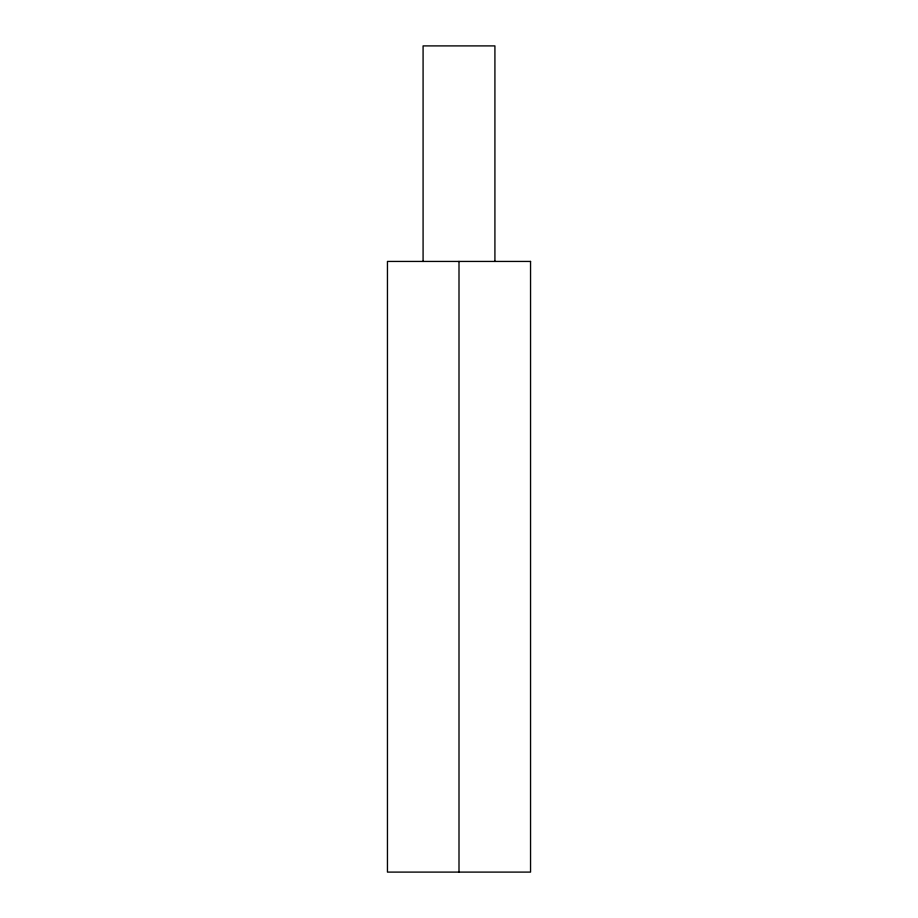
<?xml version="1.0" encoding="UTF-8"?>
<svg xmlns="http://www.w3.org/2000/svg" width="918" height="918" viewBox="0 0 918 918"><rect width="100%" height="100%" fill="white"/><g stroke="black" fill="none" stroke-linecap="round" stroke-linejoin="round"><path stroke-width="1.38" d="M494.917 261.435L494.917 45.9L423.083 45.9L423.083 261.435M459 261.435L459 872.1M530.547 261.435L387.453 261.435L387.453 872.1L530.547 872.1L530.547 261.435"/></g></svg>
